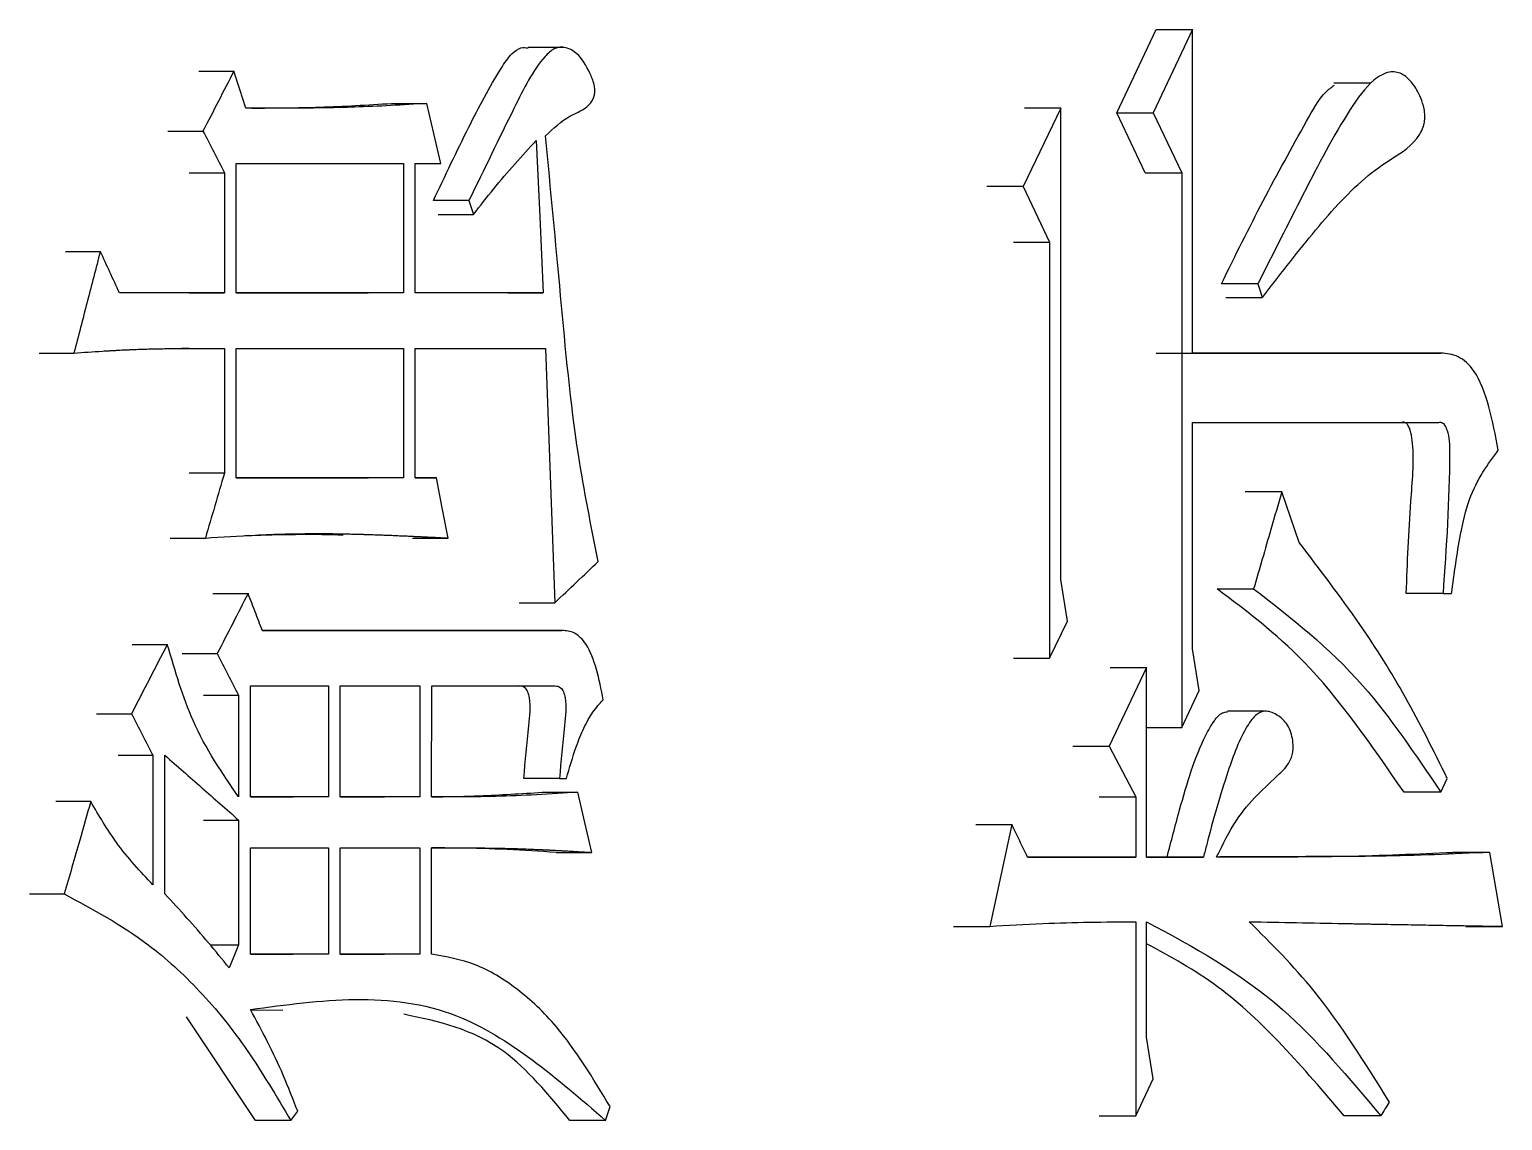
# Model space of a CAD drawing. Header units: millimetres. Extents: x 2371 to 4515, y 843 to 2359.
# Drawn here: x 3288.525 to 3291.971, y 1074.931 to 1077.484 of the extents above; entities that cross this region are included whole.
import ezdxf

# ---------------------------------------------------------------- set-up
doc = ezdxf.new("R2010")
doc.units = ezdxf.units.MM

msp = doc.modelspace()

# ---------------------------------------------------------------- linework, layer by layer
at = {"color": 7, "linetype": 'Continuous', "lineweight": 25}
for p, q in [((3291.0686, 1077.2892), (3291.1606, 1077.4839)), ((3291.2459, 1077.4839), (3291.1537, 1077.2892)), ((3291.1606, 1077.4839), (3291.2459, 1077.4839)), ((3291.2459, 1076.7267), (3291.2459, 1077.4839)), ((3289.7755, 1077.4419), (3289.6918, 1077.4419)), ((3288.9213, 1077.3866), (3289.0034, 1077.3866)), ((3291.6628, 1077.3584), (3291.5764, 1077.3584)), ((3289.3721, 1077.3108), (3289.455, 1077.3108)), ((3290.9374, 1077.3), (3290.8492, 1077.1161)), ((3290.9374, 1077.3), (3290.8525, 1077.3)), ((3291.0686, 1077.2892), (3291.1537, 1077.2892)), ((3291.1351, 1077.1486), (3291.0686, 1077.2892)), ((3291.1537, 1077.2892), (3291.2203, 1077.1486)), ((3288.8492, 1077.2459), (3288.9311, 1077.2459)), ((3289.0089, 1076.8673), (3289.0089, 1077.1702)), ((3289.0089, 1077.1702), (3289.4003, 1077.1702)), ((3289.4003, 1077.1702), (3289.4003, 1076.8673)), ((3289.4277, 1077.1702), (3289.4878, 1077.1702)), ((3289.4277, 1076.8673), (3289.4277, 1077.1702)), ((3288.8991, 1077.1486), (3288.9811, 1077.1486)), ((3288.9811, 1077.1486), (3288.9811, 1076.8673)), ((3291.1351, 1077.1486), (3291.2203, 1077.1486)), ((3291.2203, 1077.1486), (3291.2203, 1075.8505)), ((3290.8492, 1077.1161), (3290.7645, 1077.1161)), ((3290.8492, 1077.1161), (3290.9115, 1076.9863)), ((3289.5532, 1077.0837), (3289.4704, 1077.0837)), ((3289.5532, 1077.0837), (3289.5641, 1077.0512)), ((3289.4813, 1077.0512), (3289.5641, 1077.0512)), ((3288.6093, 1076.9647), (3288.6909, 1076.9647)), ((3290.8266, 1076.9863), (3290.9115, 1076.9863)), ((3288.9811, 1076.8673), (3288.7358, 1076.8673)), ((3288.8991, 1076.8673), (3288.9811, 1076.8673)), ((3289.4003, 1076.8673), (3289.0089, 1076.8673)), ((3289.0089, 1076.8673), (3289.3174, 1076.8673)), ((3289.4003, 1076.8673), (3289.3177, 1076.8673)), ((3289.727, 1076.8673), (3289.4277, 1076.8673)), ((3289.6439, 1076.8673), (3289.727, 1076.8673)), ((3291.3988, 1076.8889), (3291.3133, 1076.8889)), ((3291.3234, 1076.8564), (3291.4089, 1076.8564)), ((3288.5477, 1076.7267), (3288.6292, 1076.7267)), ((3288.8988, 1076.7375), (3288.8806, 1076.7375)), ((3288.9811, 1076.7375), (3288.9811, 1076.4454)), ((3289.0089, 1076.4346), (3289.0089, 1076.7375)), ((3289.0089, 1076.7375), (3289.4003, 1076.7375)), ((3289.4003, 1076.7375), (3289.4003, 1076.4346)), ((3289.4277, 1076.7375), (3289.7324, 1076.7375)), ((3289.4277, 1076.4346), (3289.4277, 1076.7375)), ((3291.1606, 1076.7267), (3291.7406, 1076.7267)), ((3291.8266, 1076.7267), (3291.2459, 1076.7267)), ((3291.7406, 1076.7267), (3291.8266, 1076.7267)), ((3291.2459, 1076.0344), (3291.2459, 1076.5645)), ((3291.2459, 1076.5645), (3291.8216, 1076.5645)), ((3291.7356, 1076.5645), (3291.8216, 1076.5645)), ((3288.9811, 1076.4454), (3288.8991, 1076.4454)), ((3289.4003, 1076.4346), (3289.0089, 1076.4346)), ((3289.0089, 1076.4346), (3289.3174, 1076.4346)), ((3289.4003, 1076.4346), (3289.3177, 1076.4346)), ((3289.4769, 1076.4346), (3289.4277, 1076.4346)), ((3289.4277, 1076.4346), (3289.4769, 1076.4346)), ((3291.4546, 1076.4022), (3291.369, 1076.4022)), ((3291.4951, 1076.2832), (3291.4546, 1076.4022)), ((3288.8547, 1076.294), (3288.9367, 1076.294)), ((3289.4214, 1076.294), (3289.5042, 1076.294)), ((3290.9529, 1076.0993), (3290.9373, 1076.1967)), ((3291.3031, 1076.175), (3291.3886, 1076.175)), ((3288.9545, 1076.1642), (3289.0366, 1076.1642)), ((3289.6709, 1076.1426), (3289.7541, 1076.1426)), ((3291.8316, 1076.1642), (3291.7456, 1076.1642)), ((3291.8316, 1076.1642), (3291.8515, 1076.1642)), ((3290.9115, 1076.0128), (3290.9529, 1076.0993)), ((3289.7703, 1076.0777), (3289.0699, 1076.0777)), ((3289.0699, 1076.0777), (3289.6869, 1076.0777)), ((3289.6869, 1076.0777), (3289.7703, 1076.0777)), ((3288.7657, 1076.0452), (3288.8475, 1076.0452)), ((3291.2612, 1075.9371), (3291.2459, 1076.0344)), ((3288.8825, 1076.0236), (3288.9645, 1076.0236)), ((3290.8266, 1076.0128), (3290.9115, 1076.0128)), ((3291.1383, 1075.9911), (3291.0509, 1075.8073)), ((3291.0532, 1075.9911), (3291.1383, 1075.9911)), ((3291.1383, 1075.5476), (3291.1383, 1075.9911)), ((3288.9324, 1075.9262), (3289.0144, 1075.9262)), ((3289.0144, 1075.9262), (3289.0144, 1075.6882)), ((3289.0422, 1075.6882), (3289.0422, 1075.9479)), ((3289.0422, 1075.9479), (3289.2245, 1075.9479)), ((3289.2245, 1075.9479), (3289.2245, 1075.6882)), ((3289.2521, 1075.6882), (3289.2521, 1075.9479)), ((3289.2521, 1075.9479), (3289.4386, 1075.9479)), ((3289.4386, 1075.9479), (3289.4386, 1075.6882)), ((3289.4659, 1075.6882), (3289.466, 1075.9479)), ((3289.466, 1075.9479), (3289.7541, 1075.9479)), ((3291.2203, 1075.8505), (3291.2612, 1075.9371)), ((3288.682, 1075.8829), (3288.7637, 1075.8829)), ((3291.4136, 1075.8887), (3291.3276, 1075.8887)), ((3291.1383, 1075.8505), (3291.2203, 1075.8505)), ((3290.9659, 1075.8073), (3291.0509, 1075.8073)), ((3291.0509, 1075.8073), (3291.1127, 1075.6883)), ((3288.7323, 1075.7856), (3288.814, 1075.7856)), ((3288.814, 1075.7856), (3288.814, 1075.4827)), ((3288.842, 1075.4611), (3288.842, 1075.7856)), ((3289.7649, 1075.7315), (3289.6817, 1075.7315)), ((3289.7649, 1075.7315), (3289.7811, 1075.7315)), ((3291.8266, 1075.699), (3291.8416, 1075.7315)), ((3289.2245, 1075.6882), (3289.0422, 1075.6882)), ((3289.0422, 1075.6882), (3289.1419, 1075.6882)), ((3289.2245, 1075.6882), (3289.1421, 1075.6882)), ((3289.4386, 1075.6882), (3289.2521, 1075.6882)), ((3289.2521, 1075.6882), (3289.3557, 1075.6882)), ((3289.4386, 1075.6882), (3289.3559, 1075.6882)), ((3289.7247, 1075.6991), (3289.8081, 1075.6991)), ((3291.0276, 1075.6883), (3291.1127, 1075.6883)), ((3291.1127, 1075.6883), (3291.1127, 1075.5476)), ((3291.8266, 1075.699), (3291.7405, 1075.699)), ((3288.6685, 1075.6774), (3288.5869, 1075.6774)), ((3288.9324, 1075.6341), (3289.0144, 1075.6341)), ((3289.0144, 1075.6341), (3289.0144, 1075.3421)), ((3290.7385, 1075.6234), (3290.8232, 1075.6234)), ((3290.8232, 1075.6234), (3290.7712, 1075.3854)), ((3289.0422, 1075.3204), (3289.0422, 1075.5692)), ((3289.0422, 1075.5692), (3289.2245, 1075.5692)), ((3289.2245, 1075.5692), (3289.2245, 1075.3204)), ((3289.2521, 1075.3204), (3289.2521, 1075.5692)), ((3289.2521, 1075.5692), (3289.4386, 1075.5692)), ((3289.4386, 1075.5692), (3289.4386, 1075.3205)), ((3289.4659, 1075.3204), (3289.4659, 1075.5692)), ((3289.7572, 1075.5584), (3289.8405, 1075.5584)), ((3291.1127, 1075.5476), (3290.8596, 1075.5476)), ((3290.8596, 1075.5476), (3291.0275, 1075.5476)), ((3291.0276, 1075.5476), (3291.1127, 1075.5476)), ((3291.2714, 1075.5476), (3291.1383, 1075.5476)), ((3291.1383, 1075.5476), (3291.1861, 1075.5476)), ((3291.1861, 1075.5476), (3291.2714, 1075.5476)), ((3291.941, 1075.5585), (3291.8548, 1075.5585)), ((3291.9708, 1075.3854), (3291.941, 1075.5585)), ((3288.5252, 1075.4611), (3288.6067, 1075.4611)), ((3290.6866, 1075.3854), (3290.7712, 1075.3854)), ((3291.1127, 1075.3962), (3291.1127, 1074.9419)), ((3291.1383, 1075.1258), (3291.1383, 1075.3961)), ((3291.8846, 1075.3854), (3291.9708, 1075.3854)), ((3288.9481, 1075.3421), (3289.0144, 1075.3421)), ((3289.2245, 1075.3204), (3289.0422, 1075.3204)), ((3289.0422, 1075.3204), (3289.1419, 1075.3204)), ((3289.2245, 1075.3204), (3289.1421, 1075.3204)), ((3289.4386, 1075.3205), (3289.2521, 1075.3204)), ((3289.2521, 1075.3205), (3289.3557, 1075.3205)), ((3289.4386, 1075.3205), (3289.3559, 1075.3205)), ((3289.0537, 1074.931), (3288.8928, 1075.1739)), ((3289.118, 1075.1884), (3289.0428, 1075.1895)), ((3291.1537, 1075.0284), (3291.1383, 1075.1258)), ((3291.1127, 1074.9419), (3291.1537, 1075.0284)), ((3289.8729, 1074.9313), (3289.8836, 1074.9635)), ((3289.1362, 1074.931), (3289.1528, 1074.9527)), ((3289.8729, 1074.9313), (3289.7895, 1074.9313)), ((3291.0276, 1074.9419), (3291.1127, 1074.9419)), ((3291.6865, 1074.9418), (3291.6006, 1074.9418))]:
    msp.add_line(p, q, dxfattribs=at)
at = {"color": 7, "linetype": 'Continuous', "lineweight": 25, "flags": 128}
for points in [[(3289.0311, 1077.3), (3289.0172, 1077.3433), (3289.0034, 1077.3866)], [(3289.4878, 1077.1702), (3289.4714, 1077.2405), (3289.455, 1077.3108)], [(3290.9373, 1076.1967), (3290.9373, 1076.6667), (3290.9374, 1077.3)], [(3289.7108, 1077.2243), (3289.7189, 1077.0458), (3289.727, 1076.8673)], [(3290.9115, 1076.9863), (3290.9115, 1076.5164), (3290.9115, 1076.0128)], [(3291.3988, 1076.8889), (3291.4039, 1076.8727), (3291.4089, 1076.8565)], [(3289.7324, 1076.7375), (3289.7433, 1076.44), (3289.7541, 1076.1426)], [(3289.5042, 1076.294), (3289.4905, 1076.3643), (3289.4769, 1076.4346)], [(3289.8405, 1075.5584), (3289.8243, 1075.6287), (3289.8081, 1075.6991)], [(3289.0144, 1075.3421), (3289.0033, 1075.315), (3288.9922, 1075.288)], [(3289.1362, 1074.931), (3289.1056, 1074.931), (3289.0797, 1074.931), (3289.0537, 1074.931)]]:
    msp.add_lwpolyline(points, dxfattribs=at)
at = {"color": 7, "linetype": 'Continuous', "lineweight": 25}
for points, knots in [([(3289.4702, 1077.0837), (3289.4974, 1077.1413), (3289.5479, 1077.2481), (3289.6089, 1077.3638), (3289.6503, 1077.4264), (3289.673, 1077.4429), (3289.686, 1077.4415), (3289.6916, 1077.4409)], [0, 0, 0, 0, 0.413641, 0.765896, 0.87196, 0.944962, 1, 1, 1, 1]), ([(3289.7324, 1077.2351), (3289.751, 1077.2524), (3289.7778, 1077.2773), (3289.8158, 1077.2931), (3289.8357, 1077.3066), (3289.845, 1077.3237), (3289.8475, 1077.3328), (3289.848, 1077.3435), (3289.8449, 1077.3612), (3289.8321, 1077.3927), (3289.8104, 1077.4275), (3289.78, 1077.4435), (3289.7532, 1077.4427), (3289.7086, 1077.4), (3289.6449, 1077.2724), (3289.5883, 1077.1559), (3289.5532, 1077.0837)], [0, 0, 0, 0, 0.1163694, 0.168042, 0.220216, 0.2320255, 0.2417044, 0.2514329, 0.2643518, 0.2983395, 0.3719931, 0.4226498, 0.4733244, 0.5179752, 0.7012967, 1, 1, 1, 1]), ([(3289.0034, 1077.3866), (3288.9913, 1077.3631), (3288.9673, 1077.3162), (3288.9432, 1077.2694), (3288.9311, 1077.2459)], [0, 0, 0, 0, 0.4999991, 1, 1, 1, 1]), ([(3291.409, 1076.8564), (3291.4477, 1076.9068), (3291.5252, 1077.0075), (3291.6265, 1077.1222), (3291.713, 1077.1843), (3291.7627, 1077.2123), (3291.7844, 1077.2517), (3291.7886, 1077.2667), (3291.7896, 1077.2825), (3291.787, 1077.3025), (3291.7779, 1077.3304), (3291.7603, 1077.3603), (3291.7349, 1077.3833), (3291.7029, 1077.387), (3291.66, 1077.3628), (3291.5908, 1077.2653), (3291.5041, 1077.0987), (3291.434, 1076.9589), (3291.3988, 1076.8889)], [0, 0, 0, 0, 0.1458904, 0.2918477, 0.3649261, 0.4381404, 0.4497084, 0.4574875, 0.4653247, 0.4747758, 0.4903238, 0.5180258, 0.5474199, 0.5770634, 0.6172548, 0.685721, 0.8425064, 1, 1, 1, 1]), ([(3291.3133, 1076.8889), (3291.3456, 1076.9544), (3291.4103, 1077.0855), (3291.4919, 1077.2321), (3291.546, 1077.3305), (3291.5706, 1077.3488), (3291.5774, 1077.3539)], [0, 0, 0, 0, 0.389775, 0.779602, 0.939318, 1, 1, 1, 1]), ([(3289.455, 1077.3108), (3289.3986, 1077.3074), (3289.3386, 1077.3038), (3289.2748, 1077.3018), (3289.2641, 1077.3015), (3289.2499, 1077.3011), (3289.2357, 1077.3008), (3289.2215, 1077.3006), (3289.2109, 1077.3004), (3289.1966, 1077.3002), (3289.1824, 1077.3001), (3289.1682, 1077.3), (3289.1593, 1077.2999), (3289.1521, 1077.2999), (3289.1468, 1077.2999), (3289.1415, 1077.2998), (3289.1343, 1077.2998), (3289.1272, 1077.2998), (3289.1201, 1077.2998), (3289.1147, 1077.2998), (3289.1076, 1077.2998), (3289.1005, 1077.2998), (3289.0933, 1077.2998), (3289.088, 1077.2998), (3289.0808, 1077.2998), (3289.0737, 1077.2999), (3289.0665, 1077.2999), (3289.0612, 1077.2999), (3289.0567, 1077.2999), (3289.0522, 1077.2999), (3289.0487, 1077.2999), (3289.0451, 1077.3), (3289.0424, 1077.3), (3289.0397, 1077.3), (3289.036, 1077.3), (3289.0331, 1077.3), (3289.0311, 1077.3)], [0, 0, 0, 0, 0.401959, 0.427081, 0.452203, 0.477325, 0.527569, 0.552691, 0.577813, 0.602935, 0.653179, 0.678301, 0.703423, 0.715984, 0.728545, 0.741106, 0.753667, 0.778789, 0.791351, 0.803912, 0.816473, 0.841595, 0.854156, 0.866717, 0.879278, 0.9044, 0.916961, 0.929522, 0.942083, 0.948363, 0.960924, 0.967205, 0.973485, 0.979766, 0.986046, 1, 1, 1, 1]), ([(3289.0454, 1077.3), (3289.0983, 1077.3002), (3289.2077, 1077.3008), (3289.316, 1077.3074), (3289.3721, 1077.3108)], [0, 0, 0, 0, 0.483059, 1, 1, 1, 1]), ([(3288.9311, 1077.2459), (3288.9395, 1077.2297), (3288.9561, 1077.1972), (3288.9728, 1077.1648), (3288.9811, 1077.1486)], [0, 0, 0, 0, 0.5, 1, 1, 1, 1]), ([(3289.8558, 1076.2391), (3289.839, 1076.322), (3289.7982, 1076.5236), (3289.7679, 1076.8616), (3289.7442, 1077.1105), (3289.7324, 1077.2351)], [0, 0, 0, 0, 0.258422, 0.628983, 1, 1, 1, 1]), ([(3289.5641, 1077.0512), (3289.5797, 1077.0714), (3289.6112, 1077.1122), (3289.6604, 1077.1693), (3289.694, 1077.206), (3289.7108, 1077.2243)], [0, 0, 0, 0, 0.32693, 0.663295, 1, 1, 1, 1]), ([(3288.6909, 1076.9647), (3288.6806, 1076.925), (3288.6601, 1076.8457), (3288.6395, 1076.7664), (3288.6292, 1076.7267)], [0, 0, 0, 0, 0.499999, 1, 1, 1, 1]), ([(3288.7358, 1076.8673), (3288.7283, 1076.8835), (3288.7134, 1076.916), (3288.6984, 1076.9484), (3288.6909, 1076.9647)], [0, 0, 0, 0, 0.500001, 1, 1, 1, 1]), ([(3288.6292, 1076.7267), (3288.6514, 1076.7283), (3288.6792, 1076.7303), (3288.7098, 1076.7322), (3288.7195, 1076.7327), (3288.7264, 1076.7331), (3288.7361, 1076.7337), (3288.7472, 1076.7342), (3288.7583, 1076.7347), (3288.7694, 1076.7352), (3288.7805, 1076.7356), (3288.7916, 1076.7359), (3288.8026, 1076.7363), (3288.8137, 1076.7365), (3288.8248, 1076.7368), (3288.8331, 1076.7369), (3288.8414, 1076.7371), (3288.8497, 1076.7372), (3288.858, 1076.7373), (3288.8649, 1076.7374), (3288.8704, 1076.7374), (3288.8746, 1076.7374), (3288.8801, 1076.7375), (3288.8856, 1076.7375), (3288.8911, 1076.7375), (3288.8966, 1076.7376), (3288.9022, 1076.7376), (3288.9077, 1076.7376), (3288.9132, 1076.7376), (3288.9187, 1076.7376), (3288.9242, 1076.7376), (3288.9298, 1076.7376), (3288.9353, 1076.7376), (3288.9408, 1076.7376), (3288.9463, 1076.7376), (3288.9518, 1076.7376), (3288.9573, 1076.7376), (3288.9628, 1076.7376), (3288.9683, 1076.7375), (3288.9749, 1076.7375), (3288.9787, 1076.7375), (3288.9811, 1076.7375)], [0, 0, 0, 0, 0.188751, 0.235938, 0.259532, 0.271329, 0.294923, 0.342111, 0.365705, 0.389298, 0.436486, 0.46008, 0.483674, 0.530861, 0.554455, 0.578049, 0.601643, 0.625237, 0.648831, 0.672424, 0.684221, 0.696018, 0.707815, 0.731409, 0.743206, 0.755003, 0.778597, 0.790394, 0.80219, 0.825784, 0.837581, 0.849378, 0.872972, 0.884769, 0.896566, 0.92016, 0.931957, 0.943753, 0.967347, 0.979144, 1, 1, 1, 1]), ([(3291.9609, 1076.4996), (3291.9544, 1076.5341), (3291.9416, 1076.602), (3291.9105, 1076.685), (3291.8676, 1076.7227), (3291.8402, 1076.7254), (3291.8266, 1076.7267)], [0, 0, 0, 0, 0.291823, 0.574939, 0.78881, 1, 1, 1, 1]), ([(3291.7456, 1076.1642), (3291.7483, 1076.236), (3291.7527, 1076.3527), (3291.7651, 1076.4793), (3291.758, 1076.537), (3291.7532, 1076.5515), (3291.7484, 1076.5603), (3291.7434, 1076.5645), (3291.739, 1076.5654), (3291.7368, 1076.5647), (3291.7356, 1076.5643)], [0, 0, 0, 0, 0.504472, 0.820051, 0.880672, 0.910958, 0.94026, 0.968978, 0.983953, 1, 1, 1, 1]), ([(3291.8216, 1076.5643), (3291.8233, 1076.5647), (3291.8265, 1076.5656), (3291.8318, 1076.563), (3291.8369, 1076.5565), (3291.8427, 1076.5426), (3291.8468, 1076.5206), (3291.8473, 1076.3917), (3291.8392, 1076.2734), (3291.8316, 1076.1642)], [0, 0, 0, 0, 0.022685, 0.043674, 0.07363, 0.104665, 0.167541, 0.232295, 1, 1, 1, 1]), ([(3291.8515, 1076.1642), (3291.8578, 1076.2105), (3291.8681, 1076.2862), (3291.8907, 1076.3867), (3291.9241, 1076.4498), (3291.9487, 1076.4831), (3291.9609, 1076.4996)], [0, 0, 0, 0, 0.348609, 0.571047, 0.787247, 1, 1, 1, 1]), ([(3291.4546, 1076.4022), (3291.446, 1076.3728), (3291.4308, 1076.3203), (3291.4088, 1076.2446), (3291.3953, 1076.1982), (3291.3886, 1076.175)], [0, 0, 0, 0, 0.387829, 0.693915, 1, 1, 1, 1]), ([(3288.9367, 1076.294), (3288.9756, 1076.2965), (3289.017, 1076.2991), (3289.0595, 1076.3011), (3289.0644, 1076.3013), (3289.068, 1076.3015), (3289.0729, 1076.3017), (3289.0778, 1076.3019), (3289.0826, 1076.3021), (3289.0862, 1076.3023), (3289.0911, 1076.3024), (3289.096, 1076.3026), (3289.1008, 1076.3028), (3289.1044, 1076.3029), (3289.1081, 1076.303), (3289.1129, 1076.3032), (3289.1178, 1076.3033), (3289.1226, 1076.3034), (3289.1263, 1076.3035), (3289.1311, 1076.3036), (3289.136, 1076.3037), (3289.1408, 1076.3038), (3289.1444, 1076.3039), (3289.1517, 1076.304), (3289.1771, 1076.3044), (3289.2025, 1076.3045), (3289.2243, 1076.3043), (3289.2279, 1076.3043), (3289.2327, 1076.3042), (3289.2376, 1076.3042), (3289.2424, 1076.3041), (3289.246, 1076.304), (3289.2508, 1076.304), (3289.2557, 1076.3039), (3289.2605, 1076.3038), (3289.2641, 1076.3037), (3289.2677, 1076.3037), (3289.2725, 1076.3036), (3289.2774, 1076.3034), (3289.2822, 1076.3033), (3289.2858, 1076.3032), (3289.2906, 1076.3031), (3289.2954, 1076.303), (3289.3003, 1076.3029), (3289.3039, 1076.3027), (3289.3075, 1076.3026), (3289.3123, 1076.3025), (3289.3171, 1076.3023), (3289.3219, 1076.3022), (3289.3256, 1076.3021), (3289.3304, 1076.3019), (3289.3352, 1076.3017), (3289.34, 1076.3016), (3289.3436, 1076.3014), (3289.3484, 1076.3012), (3289.3532, 1076.3011), (3289.358, 1076.3009), (3289.3616, 1076.3007), (3289.3652, 1076.3006), (3289.37, 1076.3004), (3289.3749, 1076.3002), (3289.3797, 1076.3), (3289.3833, 1076.2998), (3289.3881, 1076.2996), (3289.3929, 1076.2994), (3289.3977, 1076.2992), (3289.4013, 1076.299), (3289.4049, 1076.2989), (3289.4097, 1076.2987), (3289.4145, 1076.2984), (3289.4193, 1076.2982), (3289.4229, 1076.298), (3289.4277, 1076.2978), (3289.4325, 1076.2976), (3289.4373, 1076.2974), (3289.4409, 1076.2972), (3289.4444, 1076.297), (3289.4492, 1076.2968), (3289.454, 1076.2965), (3289.4588, 1076.2963), (3289.4624, 1076.2961), (3289.4672, 1076.2959), (3289.472, 1076.2957), (3289.4768, 1076.2954), (3289.4804, 1076.2952), (3289.484, 1076.295), (3289.4888, 1076.2948), (3289.4935, 1076.2946), (3289.4991, 1076.2943), (3289.5022, 1076.2941), (3289.5042, 1076.294)], [0, 0, 0, 0, 0.204304, 0.217073, 0.223457, 0.229841, 0.236226, 0.248995, 0.255379, 0.261764, 0.268148, 0.280917, 0.287302, 0.293686, 0.300071, 0.306455, 0.319224, 0.325609, 0.331993, 0.338378, 0.351147, 0.357531, 0.363915, 0.3703, 0.395838, 0.497991, 0.504375, 0.51076, 0.517144, 0.529913, 0.536298, 0.542682, 0.549067, 0.561836, 0.56822, 0.574605, 0.580989, 0.587374, 0.600143, 0.606527, 0.612912, 0.619296, 0.632065, 0.638449, 0.644834, 0.651218, 0.657603, 0.670372, 0.676756, 0.683141, 0.689525, 0.702294, 0.708679, 0.715063, 0.721448, 0.734217, 0.740601, 0.746986, 0.75337, 0.759755, 0.772523, 0.778908, 0.785292, 0.791677, 0.804446, 0.81083, 0.817215, 0.823599, 0.829984, 0.842753, 0.849137, 0.855522, 0.861906, 0.874675, 0.88106, 0.887444, 0.893828, 0.900213, 0.912982, 0.919366, 0.925751, 0.932135, 0.944904, 0.951289, 0.957673, 0.964058, 0.970442, 0.983211, 0.989596, 1, 1, 1, 1]), ([(3289.0252, 1076.2993), (3289.031, 1076.2996), (3289.0524, 1076.3006), (3289.1711, 1076.3037), (3289.2268, 1076.3023), (3289.2589, 1076.3015)], [0, 0, 0, 0, 0.138746, 0.50373, 1, 1, 1, 1]), ([(3291.8416, 1075.7315), (3291.8097, 1075.796), (3291.7459, 1075.9248), (3291.6295, 1076.1083), (3291.543, 1076.2208), (3291.4951, 1076.2832)], [0, 0, 0, 0, 0.30776, 0.615622, 1, 1, 1, 1]), ([(3289.7541, 1076.1426), (3289.7711, 1076.1587), (3289.805, 1076.1908), (3289.8388, 1076.223), (3289.8558, 1076.2391)], [0, 0, 0, 0, 0.499999, 1, 1, 1, 1]), ([(3291.7405, 1075.699), (3291.6647, 1075.809), (3291.5301, 1076.0042), (3291.3721, 1076.1231), (3291.3031, 1076.175)], [0, 0, 0, 0, 0.563236, 1, 1, 1, 1]), ([(3291.3886, 1076.175), (3291.4764, 1076.1071), (3291.6341, 1075.9852), (3291.7674, 1075.787), (3291.8266, 1075.699)], [0, 0, 0, 0, 0.556366, 1, 1, 1, 1]), ([(3289.0366, 1076.1642), (3289.0246, 1076.1408), (3289.0006, 1076.0939), (3288.9765, 1076.047), (3288.9645, 1076.0236)], [0, 0, 0, 0, 0.499999, 1, 1, 1, 1]), ([(3289.0699, 1076.0777), (3289.0643, 1076.0921), (3289.0533, 1076.1209), (3289.0422, 1076.1498), (3289.0366, 1076.1642)], [0, 0, 0, 0, 0.499999, 1, 1, 1, 1]), ([(3289.8674, 1075.9154), (3289.8577, 1075.9643), (3289.8443, 1076.0313), (3289.8009, 1076.0754), (3289.7804, 1076.0769), (3289.7703, 1076.0777)], [0, 0, 0, 0, 0.574728, 0.788861, 1, 1, 1, 1]), ([(3288.8475, 1076.0452), (3288.8336, 1076.0181), (3288.8057, 1075.9641), (3288.7777, 1075.91), (3288.7637, 1075.8829)], [0, 0, 0, 0, 0.499999, 1, 1, 1, 1]), ([(3289.0144, 1075.6882), (3288.9761, 1075.7437), (3288.9071, 1075.8438), (3288.8659, 1075.9831), (3288.8475, 1076.0452)], [0, 0, 0, 0, 0.5548825, 1, 1, 1, 1]), ([(3288.9645, 1076.0236), (3288.9728, 1076.0073), (3288.9895, 1075.9749), (3289.0061, 1075.9424), (3289.0144, 1075.9262)], [0, 0, 0, 0, 0.499999, 1, 1, 1, 1]), ([(3289.6815, 1075.7315), (3289.685, 1075.7721), (3289.6903, 1075.8338), (3289.6988, 1075.9049), (3289.6912, 1075.9346), (3289.683, 1075.9471), (3289.6754, 1075.9476), (3289.6707, 1075.9479)], [0, 0, 0, 0, 0.509608, 0.773823, 0.838368, 0.899921, 1, 1, 1, 1]), ([(3289.7541, 1075.9479), (3289.7588, 1075.9476), (3289.7663, 1075.9471), (3289.7746, 1075.9346), (3289.7822, 1075.9049), (3289.7737, 1075.8338), (3289.7684, 1075.7721), (3289.7649, 1075.7315)], [0, 0, 0, 0, 0.100185, 0.161773, 0.226321, 0.490481, 1, 1, 1, 1]), ([(3289.7811, 1075.7315), (3289.7884, 1075.7567), (3289.8003, 1075.7979), (3289.8216, 1075.8497), (3289.8422, 1075.8885), (3289.8591, 1075.9065), (3289.8674, 1075.9154)], [0, 0, 0, 0, 0.346429, 0.567932, 0.786121, 1, 1, 1, 1]), ([(3288.7637, 1075.8829), (3288.7721, 1075.8667), (3288.7889, 1075.8343), (3288.8057, 1075.8018), (3288.814, 1075.7856)], [0, 0, 0, 0, 0.499999, 1, 1, 1, 1]), ([(3291.1861, 1075.5476), (3291.1957, 1075.5844), (3291.2214, 1075.6835), (3291.2559, 1075.7969), (3291.2944, 1075.8653), (3291.3125, 1075.8857), (3291.3236, 1075.8869), (3291.3277, 1075.8873)], [0, 0, 0, 0, 0.274753, 0.74027, 0.857797, 0.948519, 1, 1, 1, 1]), ([(3291.302, 1075.5477), (3291.317, 1075.5778), (3291.3585, 1075.6619), (3291.4227, 1075.7166), (3291.4684, 1075.761), (3291.4783, 1075.7824), (3291.481, 1075.7962), (3291.4813, 1075.8124), (3291.4786, 1075.8304), (3291.4724, 1075.8492), (3291.4604, 1075.8685), (3291.4405, 1075.8823), (3291.4177, 1075.8921), (3291.3932, 1075.8821), (3291.3606, 1075.8383), (3291.3216, 1075.7323), (3291.2912, 1075.6258), (3291.2739, 1075.5575), (3291.2714, 1075.5476)], [0, 0, 0, 0, 0.11687, 0.3258, 0.377744, 0.393029, 0.405901, 0.418726, 0.438143, 0.45802, 0.48112, 0.522189, 0.572441, 0.606763, 0.655286, 0.785224, 0.968955, 1, 1, 1, 1]), ([(3288.842, 1075.7856), (3288.8708, 1075.7603), (3288.9284, 1075.7099), (3288.9858, 1075.6594), (3289.0144, 1075.6341)], [0, 0, 0, 0, 0.5, 1, 1, 1, 1]), ([(3289.8081, 1075.6991), (3289.7439, 1075.6949), (3289.6765, 1075.6906), (3289.6073, 1075.6893), (3289.6011, 1075.6892), (3289.5964, 1075.6891), (3289.5918, 1075.689), (3289.5871, 1075.6889), (3289.5809, 1075.6888), (3289.5747, 1075.6888), (3289.5685, 1075.6887), (3289.5639, 1075.6886), (3289.5592, 1075.6886), (3289.5546, 1075.6886), (3289.5499, 1075.6885), (3289.5437, 1075.6885), (3289.5375, 1075.6884), (3289.5313, 1075.6884), (3289.5266, 1075.6884), (3289.5219, 1075.6884), (3289.5173, 1075.6883), (3289.5126, 1075.6883), (3289.5064, 1075.6883), (3289.5002, 1075.6883), (3289.494, 1075.6883), (3289.4893, 1075.6883), (3289.4846, 1075.6883), (3289.48, 1075.6883), (3289.4737, 1075.6883), (3289.4691, 1075.6882), (3289.4659, 1075.6882)], [0, 0, 0, 0, 0.565918, 0.593048, 0.606612, 0.620177, 0.633741, 0.647306, 0.66087, 0.688, 0.701564, 0.715129, 0.728693, 0.742258, 0.755822, 0.769387, 0.796516, 0.810081, 0.823645, 0.83721, 0.850774, 0.864339, 0.877904, 0.905033, 0.918597, 0.932162, 0.945726, 0.959291, 0.972856, 1, 1, 1, 1]), ([(3289.4659, 1075.6886), (3289.4707, 1075.6886), (3289.5079, 1075.6887), (3289.5943, 1075.6909), (3289.6756, 1075.696), (3289.7247, 1075.6991)], [0, 0, 0, 0, 0.054827, 0.428472, 1, 1, 1, 1]), ([(3288.6685, 1075.6774), (3288.6599, 1075.6473), (3288.6453, 1075.5962), (3288.6247, 1075.524), (3288.6127, 1075.4821), (3288.6067, 1075.4611)], [0, 0, 0, 0, 0.4179448, 0.7089724, 1, 1, 1, 1]), ([(3288.814, 1075.4827), (3288.7847, 1075.5137), (3288.7322, 1075.5694), (3288.688, 1075.6443), (3288.6685, 1075.6774)], [0, 0, 0, 0, 0.557716, 1, 1, 1, 1]), ([(3290.8596, 1075.5476), (3290.8535, 1075.5603), (3290.8414, 1075.5855), (3290.8293, 1075.6107), (3290.8232, 1075.6234)], [0, 0, 0, 0, 0.499999, 1, 1, 1, 1]), ([(3289.4659, 1075.5692), (3289.4672, 1075.5692), (3289.4696, 1075.5692), (3289.4732, 1075.5692), (3289.4768, 1075.5692), (3289.4798, 1075.5692), (3289.484, 1075.5692), (3289.4882, 1075.5692), (3289.4942, 1075.5692), (3289.499, 1075.5692), (3289.505, 1075.5692), (3289.511, 1075.5692), (3289.5171, 1075.5692), (3289.5231, 1075.5692), (3289.5291, 1075.5692), (3289.5351, 1075.5692), (3289.5411, 1075.5692), (3289.5459, 1075.5691), (3289.5519, 1075.5691), (3289.5579, 1075.5691), (3289.5639, 1075.569), (3289.5699, 1075.569), (3289.5759, 1075.5689), (3289.5819, 1075.5689), (3289.5878, 1075.5688), (3289.5938, 1075.5687), (3289.5998, 1075.5686), (3289.6058, 1075.5686), (3289.6106, 1075.5685), (3289.6166, 1075.5684), (3289.6226, 1075.5683), (3289.6286, 1075.5681), (3289.6345, 1075.568), (3289.6405, 1075.5679), (3289.6465, 1075.5677), (3289.6525, 1075.5676), (3289.6573, 1075.5674), (3289.6632, 1075.5672), (3289.6692, 1075.5671), (3289.6752, 1075.5669), (3289.6812, 1075.5666), (3289.6871, 1075.5664), (3289.6931, 1075.5662), (3289.6991, 1075.5659), (3289.705, 1075.5657), (3289.711, 1075.5654), (3289.717, 1075.5652), (3289.7217, 1075.565), (3289.7277, 1075.5647), (3289.7337, 1075.5644), (3289.7396, 1075.5641), (3289.7456, 1075.5638), (3289.7515, 1075.5635), (3289.7575, 1075.5632), (3289.7634, 1075.5629), (3289.7682, 1075.5626), (3289.7741, 1075.5623), (3289.7801, 1075.5619), (3289.7872, 1075.5615), (3289.7932, 1075.5612), (3289.7991, 1075.5609), (3289.8039, 1075.5606), (3289.8098, 1075.5602), (3289.8158, 1075.5599), (3289.8217, 1075.5595), (3289.8276, 1075.5592), (3289.8335, 1075.5589), (3289.8381, 1075.5586), (3289.8405, 1075.5584)], [0, 0, 0, 0, 0.009575, 0.019151, 0.028726, 0.038301, 0.043088, 0.062238, 0.071814, 0.090964, 0.100539, 0.119689, 0.138839, 0.148414, 0.167565, 0.186715, 0.19629, 0.21544, 0.225015, 0.244165, 0.263315, 0.272891, 0.292041, 0.311191, 0.320766, 0.339916, 0.359066, 0.368641, 0.387792, 0.397367, 0.416517, 0.435667, 0.445242, 0.464392, 0.483543, 0.493118, 0.512268, 0.521843, 0.540993, 0.560143, 0.569718, 0.588869, 0.608019, 0.617594, 0.636744, 0.655894, 0.665469, 0.68462, 0.694195, 0.713345, 0.732495, 0.74207, 0.76122, 0.780371, 0.789946, 0.809096, 0.818671, 0.837821, 0.856971, 0.876121, 0.885697, 0.904847, 0.914422, 0.933572, 0.952722, 0.962297, 0.981149, 1, 1, 1, 1]), ([(3289.757, 1075.5584), (3289.719, 1075.5608), (3289.6429, 1075.5655), (3289.5459, 1075.5687), (3289.4867, 1075.5688), (3289.4659, 1075.5688)], [0, 0, 0, 0, 0.393796, 0.787608, 1, 1, 1, 1]), ([(3291.941, 1075.5585), (3291.855, 1075.5547), (3291.726, 1075.549), (3291.5846, 1075.5489), (3291.5246, 1075.5485), (3291.5028, 1075.5484), (3291.4891, 1075.5484), (3291.4782, 1075.5483), (3291.4673, 1075.5483), (3291.4563, 1075.5482), (3291.4454, 1075.5482), (3291.4372, 1075.5481), (3291.4289, 1075.5481), (3291.418, 1075.5481), (3291.407, 1075.548), (3291.3961, 1075.548), (3291.3878, 1075.5479), (3291.3768, 1075.5479), (3291.3672, 1075.5479), (3291.359, 1075.5478), (3291.3549, 1075.5478), (3291.3508, 1075.5478), (3291.3453, 1075.5478), (3291.3398, 1075.5478), (3291.3343, 1075.5478), (3291.3301, 1075.5477), (3291.3246, 1075.5477), (3291.3191, 1075.5477), (3291.3136, 1075.5477), (3291.3084, 1075.5477), (3291.3045, 1075.5476), (3291.302, 1075.5476)], [0, 0, 0, 0, 0.4081563, 0.61223, 0.6632482, 0.6887574, 0.7142665, 0.727021, 0.7397756, 0.7652847, 0.7780392, 0.7907938, 0.8035483, 0.8163029, 0.841812, 0.8545666, 0.8673211, 0.8800757, 0.9055848, 0.911962, 0.9183393, 0.9247166, 0.9310939, 0.9438484, 0.9502257, 0.956603, 0.9629803, 0.9757348, 0.9821121, 0.9884894, 1, 1, 1, 1]), ([(3291.3022, 1075.548), (3291.3176, 1075.548), (3291.4186, 1075.5484), (3291.6036, 1075.5476), (3291.7711, 1075.5549), (3291.8548, 1075.5585)], [0, 0, 0, 0, 0.082726, 0.541325, 1, 1, 1, 1]), ([(3288.6067, 1075.4611), (3288.6732, 1075.4255), (3288.7832, 1075.3667), (3288.9254, 1075.2373), (3289.0374, 1075.0987), (3289.1032, 1074.9872), (3289.1362, 1074.931)], [0, 0, 0, 0, 0.335049, 0.554128, 0.775717, 1, 1, 1, 1]), ([(3288.9922, 1075.288), (3288.9763, 1075.3077), (3288.944, 1075.348), (3288.8937, 1075.4053), (3288.8592, 1075.4425), (3288.842, 1075.4611)], [0, 0, 0, 0, 0.325438, 0.662606, 1, 1, 1, 1]), ([(3290.7712, 1075.3854), (3290.8127, 1075.3879), (3290.8907, 1075.3926), (3291.0045, 1075.3955), (3291.0766, 1075.396), (3291.1127, 1075.3962)], [0, 0, 0, 0, 0.362921, 0.681445, 1, 1, 1, 1]), ([(3291.1383, 1075.3961), (3291.2468, 1075.3376), (3291.4417, 1075.2326), (3291.6113, 1075.0311), (3291.6865, 1074.9418)], [0, 0, 0, 0, 0.556928, 1, 1, 1, 1]), ([(3291.7066, 1074.9743), (3291.6494, 1075.0657), (3291.5478, 1075.228), (3291.4299, 1075.345), (3291.3784, 1075.3962)], [0, 0, 0, 0, 0.562943, 1, 1, 1, 1]), ([(3291.3784, 1075.3962), (3291.4523, 1075.3948), (3291.5307, 1075.3934), (3291.6132, 1075.3918), (3291.6315, 1075.3915), (3291.6498, 1075.3912), (3291.6681, 1075.3908), (3291.6864, 1075.3905), (3291.7047, 1075.3902), (3291.7229, 1075.3898), (3291.7411, 1075.3895), (3291.7594, 1075.3892), (3291.7776, 1075.3889), (3291.7957, 1075.3885), (3291.8139, 1075.3882), (3291.8366, 1075.3878), (3291.8548, 1075.3875), (3291.8729, 1075.3872), (3291.891, 1075.3868), (3291.9068, 1075.3866), (3291.9227, 1075.3863), (3291.9317, 1075.3861), (3291.9407, 1075.3859), (3291.9491, 1075.3858), (3291.9592, 1075.3856), (3291.9669, 1075.3855), (3291.9708, 1075.3854)], [0, 0, 0, 0, 0.370203, 0.393341, 0.416478, 0.462753, 0.485891, 0.509029, 0.555304, 0.578441, 0.601579, 0.647854, 0.670992, 0.694129, 0.740405, 0.763542, 0.809817, 0.832955, 0.856093, 0.902368, 0.913937, 0.937074, 0.948643, 0.960212, 0.980106, 1, 1, 1, 1]), ([(3291.6006, 1074.9418), (3291.5048, 1075.0543), (3291.3597, 1075.2247), (3291.1944, 1075.3142), (3291.1383, 1075.3446)], [0, 0, 0, 0, 0.660602, 1, 1, 1, 1]), ([(3289.8836, 1074.9635), (3289.8433, 1075.03), (3289.7774, 1075.1388), (3289.6672, 1075.2422), (3289.5688, 1075.3022), (3289.5001, 1075.3144), (3289.4659, 1075.3204)], [0, 0, 0, 0, 0.345958, 0.566155, 0.783835, 1, 1, 1, 1]), ([(3289.0422, 1075.1907), (3289.2065, 1075.2134), (3289.5002, 1075.2538), (3289.759, 1075.0299), (3289.8729, 1074.9313)], [0, 0, 0, 0, 0.559704, 1, 1, 1, 1]), ([(3289.1528, 1074.9527), (3289.1417, 1074.981), (3289.1197, 1075.0375), (3289.0823, 1075.1164), (3289.0555, 1075.1659), (3289.0422, 1075.1907)], [0, 0, 0, 0, 0.33532, 0.667027, 1, 1, 1, 1]), ([(3289.7894, 1074.9313), (3289.7393, 1074.9918), (3289.6229, 1075.1328), (3289.4817, 1075.1626), (3289.4012, 1075.1796)], [0, 0, 0, 0, 0.4300225, 1, 1, 1, 1]), ([(3291.6865, 1074.9418), (3291.6898, 1074.9472), (3291.6965, 1074.9581), (3291.7032, 1074.9689), (3291.7066, 1074.9743)], [0, 0, 0, 0, 0.5, 1, 1, 1, 1])]:
    msp.add_open_spline(points, degree=3, knots=knots, dxfattribs=at)
msp.add_open_spline([(3288.9811, 1076.4454), (3288.9737, 1076.4202), (3288.9589, 1076.3697), (3288.9441, 1076.3192), (3288.9367, 1076.294)], degree=3, dxfattribs=at)

doc.saveas('drawing.dxf')
